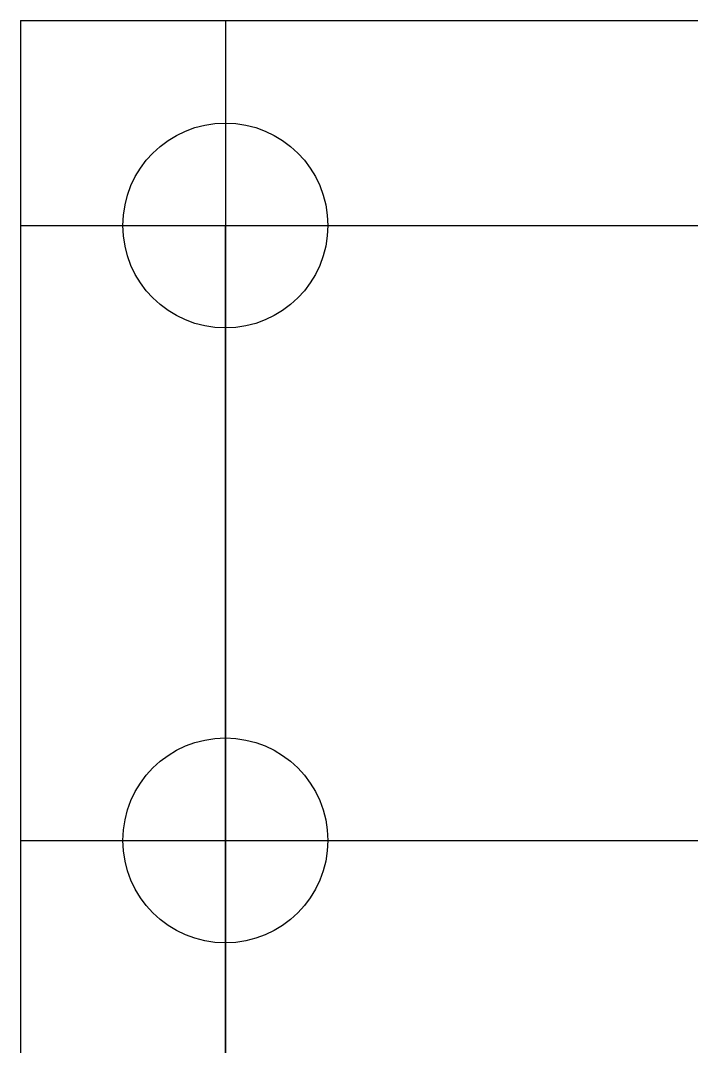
# Model space of a CAD drawing. Header units: metres. Extents: x 5647 to 73999, y 8406 to 50306.
# Drawn here: x 32857 to 34413, y 21435 to 23814 of the extents above; entities that cross this region are included whole.
import ezdxf

# ---------------------------------------------------------------- set-up
doc = ezdxf.new("R2010")
doc.units = ezdxf.units.M
for name, color, linetype in [('AXIS', 9, 'Continuous'), ('LI', 7, 'Continuous'), ('LIS', 2, 'Continuous')]:
    doc.layers.add(name, color=color, linetype=linetype)

msp = doc.modelspace()

# ---------------------------------------------------------------- linework, layer by layer
at = {"layer": 'AXIS'}
for p, q in [((33331.86, 23814.24), (33331.86, 19290.17)), ((32856.61, 23338.99), (36658.58, 23338.99)), ((32856.61, 21913.25), (36658.58, 21913.25))]:
    msp.add_line(p, q, dxfattribs=at)
at = {"layer": 'LI'}
for centre in [(33331.86, 23338.99), (33331.86, 21913.25)]:
    msp.add_circle(centre, 237.62, dxfattribs=at)
at = {"layer": 'LIS'}
for p, q in [((32856.61, 23814.24), (36658.58, 23814.24)), ((32856.61, 23814.24), (32856.61, 20012.27)), ((33331.86, 23338.99), (36183.34, 23338.99)), ((33331.86, 20487.51), (33331.86, 23338.99))]:
    msp.add_line(p, q, dxfattribs=at)

doc.saveas('drawing.dxf')
